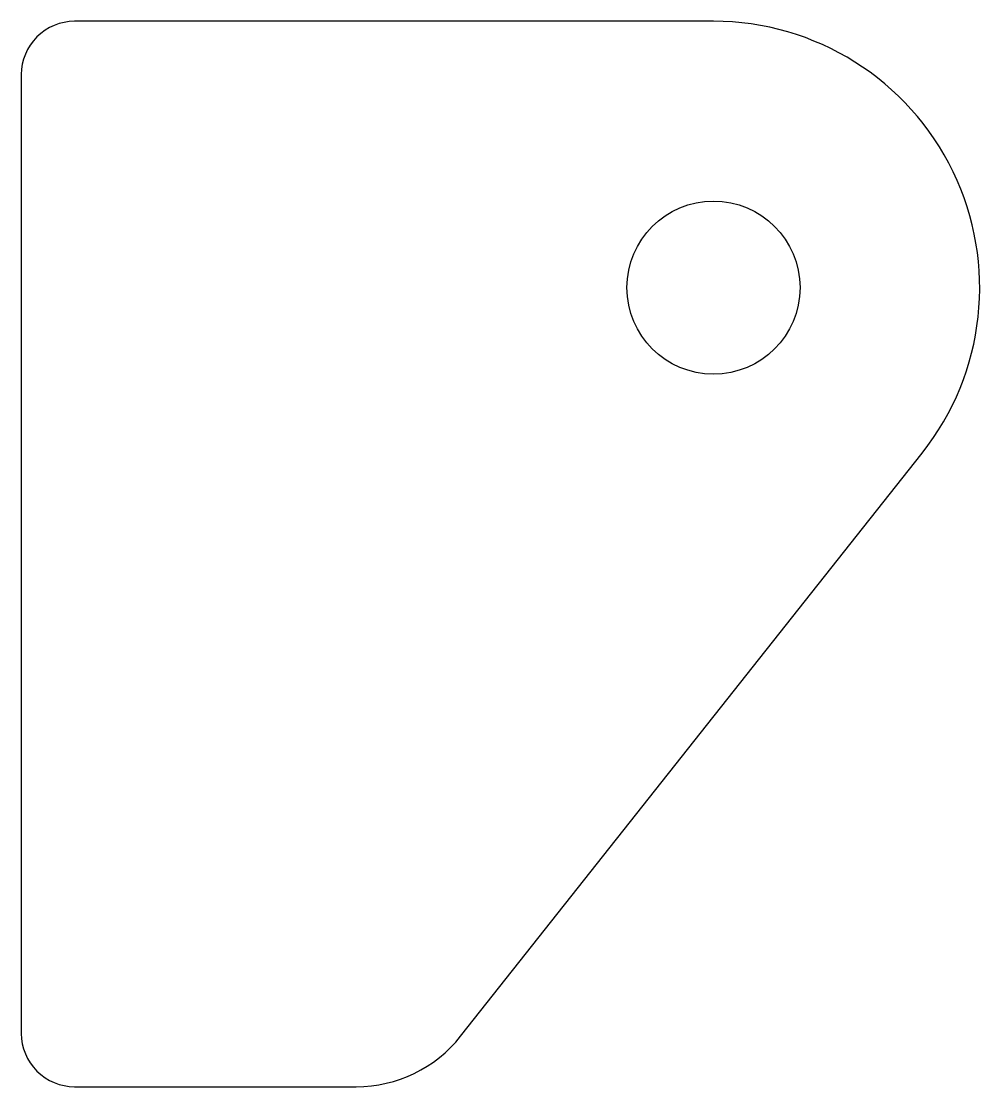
# Model space of a CAD drawing. Extents: x -26 to 10, y -30 to 10.
import ezdxf

# ---------------------------------------------------------------- set-up
doc = ezdxf.new("R2010")
doc.units = 0

msp = doc.modelspace()

# ---------------------------------------------------------------- linework, layer by layer
at = {"layer": '1'}
msp.add_lwpolyline([(7.84, -6.208, 0.62714), (0, 10), (-24, 10, 0.414214), (-26, 8), (-26, -28, 0.414214), (-24, -30), (-13.418, -30, 0.22915), (-9.499, -28.104)], format="xyb", close=True, dxfattribs=at)
msp.add_circle((0, 0), 3.25, dxfattribs=at)

doc.saveas('drawing.dxf')
